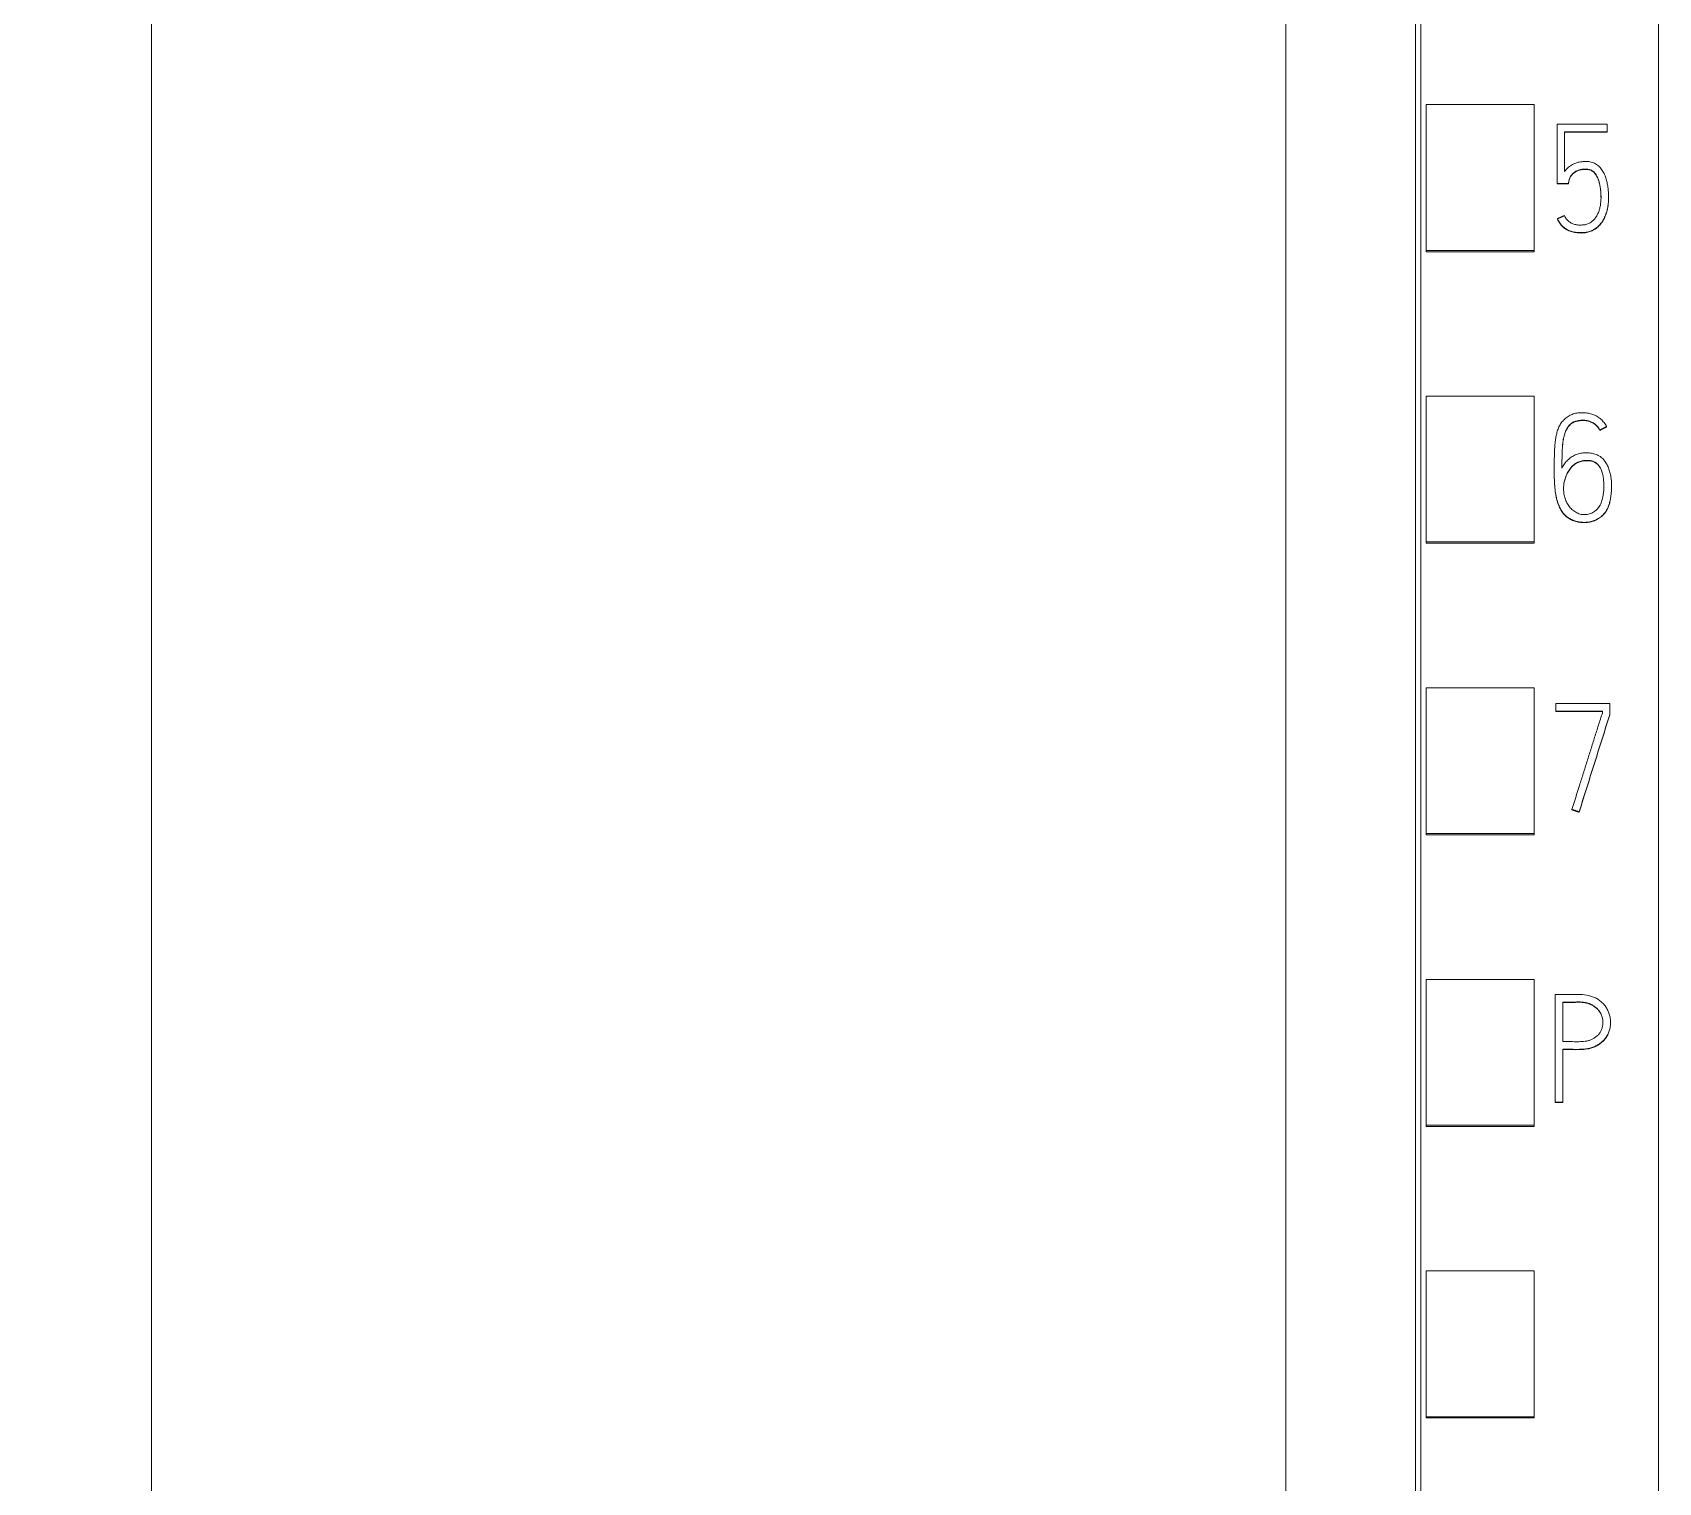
# Model space of a CAD drawing. Header units: millimetres. Extents: x 1359 to 3577, y 1336 to 3557.
# Drawn here: x 2840.87 to 2870.97, y 3261.64 to 3288.49 of the extents above; entities that cross this region are included whole.
import ezdxf

# ---------------------------------------------------------------- set-up
doc = ezdxf.new("R2010")
doc.units = ezdxf.units.MM
doc.set_wipeout_variables(frame=1)
doc.layers.add('000-PI-Oprema', color=30, linetype='Continuous', lineweight=5)

msp = doc.modelspace()

# ---------------------------------------------------------------- linework, layer by layer
for p, q in [((2849.571, 3285.933), (2783.571, 3285.933)), ((2851.571, 3244.933), (2851.571, 3283.933)), ((2941.48, 3268.233), (2851.571, 3268.233)), ((2941.471, 3267.933), (2851.569, 3267.933)), ((2941.48, 3267.633), (2851.571, 3267.633))]:
    msp.add_line(p, q)
msp.add_arc((2849.571, 3283.933), 2, 0, 90)

# ---------------------------------------------------------------- next in the draw order: wipeouts: each hides what was drawn before it
msp.add_wipeout([(2836.171, 3330.083), (2870.971, 3330.083), (2870.971, 3183.083), (2836.171, 3183.083)])

# ---------------------------------------------------------------- next in the draw order: linework, layer by layer
at = {"layer": '000-PI-Oprema', "color": 0, "linetype": 'ByBlock', "lineweight": 0}
for p, q in [((2870.971, 3317.763), (2870.971, 3204.345)), ((2866.571, 3206.668), (2866.571, 3315.483)), ((2866.671, 3284.458), (2866.671, 3287.16)), ((2866.671, 3287.16), (2868.671, 3287.16)), ((2868.671, 3284.458), (2868.671, 3287.16)), ((2869.096, 3286.793), (2869.096, 3285.698)), ((2870.019, 3286.793), (2869.096, 3286.793)), ((2869.234, 3285.919), (2869.234, 3286.654)), ((2869.234, 3286.654), (2870.019, 3286.654)), ((2870.019, 3286.648), (2869.234, 3286.648)), ((2870.019, 3286.654), (2870.019, 3286.793)), ((2870.019, 3286.654), (2870.019, 3286.648)), ((2869.096, 3285.698), (2869.096, 3285.692)), ((2869.096, 3285.698), (2869.306, 3285.698)), ((2869.306, 3285.692), (2869.096, 3285.692)), ((2869.306, 3285.698), (2869.306, 3285.692)), ((2870.047, 3285.434), (2870.047, 3285.44)), ((2869.101, 3285.043), (2869.101, 3285.037)), ((2866.671, 3284.432), (2866.671, 3284.458)), ((2866.671, 3284.458), (2868.671, 3284.458)), ((2866.671, 3284.432), (2868.671, 3284.432)), ((2868.671, 3284.432), (2868.671, 3284.458)), ((2866.671, 3279.057), (2866.671, 3281.759)), ((2866.671, 3281.759), (2868.671, 3281.759)), ((2868.671, 3279.057), (2868.671, 3281.759)), ((2869.885, 3281.129), (2869.885, 3281.123)), ((2870.012, 3281.196), (2870.012, 3281.189)), ((2869.041, 3280.392), (2869.041, 3280.385)), ((2870.104, 3280.093), (2870.104, 3280.099)), ((2866.671, 3279.057), (2868.671, 3279.057)), ((2866.671, 3279.032), (2866.671, 3279.057)), ((2866.671, 3279.032), (2868.671, 3279.032)), ((2868.671, 3279.032), (2868.671, 3279.057)), ((2866.671, 3273.655), (2866.671, 3276.357)), ((2866.671, 3276.357), (2868.671, 3276.357)), ((2868.671, 3273.655), (2868.671, 3276.357)), ((2869.072, 3275.922), (2869.072, 3276.063)), ((2869.072, 3276.063), (2870.071, 3276.063)), ((2869.072, 3275.922), (2869.072, 3275.916)), ((2869.932, 3275.922), (2869.072, 3275.922)), ((2869.072, 3275.916), (2869.932, 3275.916)), ((2869.932, 3275.884), (2869.932, 3275.922)), ((2870.071, 3276.063), (2870.071, 3275.862)), ((2870.071, 3275.862), (2870.071, 3275.855)), ((2869.369, 3274.102), (2869.369, 3274.096)), ((2869.502, 3274.058), (2869.502, 3274.052)), ((2866.671, 3273.632), (2866.671, 3273.655)), ((2866.671, 3273.655), (2868.671, 3273.655)), ((2866.671, 3273.632), (2868.671, 3273.632)), ((2868.671, 3273.632), (2868.671, 3273.655)), ((2866.671, 3268.253), (2866.671, 3270.955)), ((2866.671, 3270.955), (2868.671, 3270.955)), ((2868.671, 3268.253), (2868.671, 3270.955)), ((2869.058, 3270.675), (2869.058, 3268.68)), ((2869.2, 3269.801), (2869.2, 3270.534)), ((2870.084, 3270.149), (2870.084, 3270.155)), ((2869.2, 3268.68), (2869.2, 3269.66)), ((2869.058, 3268.68), (2869.2, 3268.68)), ((2869.058, 3268.68), (2869.058, 3268.674)), ((2869.2, 3268.674), (2869.058, 3268.674)), ((2869.2, 3268.68), (2869.2, 3268.674)), ((2866.671, 3268.232), (2866.671, 3268.253)), ((2866.671, 3268.253), (2868.671, 3268.253)), ((2866.671, 3268.232), (2868.671, 3268.232)), ((2868.671, 3268.232), (2868.671, 3268.253)), ((2866.671, 3262.852), (2866.671, 3265.554)), ((2866.671, 3265.554), (2868.671, 3265.554)), ((2868.671, 3262.852), (2868.671, 3265.554)), ((2866.671, 3262.852), (2868.671, 3262.852)), ((2866.671, 3262.832), (2866.671, 3262.852)), ((2868.671, 3262.832), (2868.671, 3262.852)), ((2866.671, 3262.832), (2868.671, 3262.832))]:
    msp.add_line(p, q, dxfattribs=at)
at = {"layer": '000-PI-Oprema', "color": 7, "linetype": 'Continuous', "lineweight": 13}
for centre, major_axis, ratio, start_param, end_param in [((2865.048, 3197.629), (314.869, 1003.042), 0.017776, 1.498303, 1.500106), ((2865.102, 3198.481), (313.115, 997.405), 0.01768, 1.498694, 1.500508)]:
    msp.add_ellipse(centre, major_axis=major_axis, ratio=ratio, start_param=start_param, end_param=end_param, dxfattribs=at)
at = {"layer": '000-PI-Oprema', "color": 0, "linetype": 'ByBlock', "lineweight": 0}
for points, knots in [([(2866.471, 3206.382), (2866.471, 3209.723), (2866.471, 3217.688), (2866.471, 3230.328), (2866.471, 3245.814), (2866.471, 3260.108), (2866.471, 3274.318), (2866.471, 3288.885), (2866.471, 3303.055), (2866.471, 3312.625), (2866.471, 3315.669)], [0, 0, 0, 0, 0.091483, 0.21812, 0.346206, 0.515858, 0.610111, 0.736264, 0.916066, 1, 1, 1, 1]), ([(2843.071, 3312.603), (2843.071, 3310.58), (2843.071, 3302.031), (2843.071, 3288.885), (2843.071, 3274.318), (2843.071, 3260.108), (2843.071, 3245.814), (2843.071, 3230.328), (2843.071, 3217.569), (2843.071, 3208.688), (2843.071, 3204.43), (2843.071, 3203.633)], [0, 0, 0, 0, 0.055935, 0.236292, 0.362833, 0.457376, 0.627551, 0.756032, 0.883059, 0.978086, 1, 1, 1, 1]), ([(2864.071, 3312.603), (2864.071, 3310.58), (2864.071, 3302.031), (2864.071, 3288.885), (2864.071, 3274.318), (2864.071, 3260.108), (2864.071, 3245.814), (2864.071, 3230.328), (2864.071, 3217.569), (2864.071, 3208.688), (2864.071, 3204.43), (2864.071, 3203.633)], [0, 0, 0, 0, 0.055935, 0.236292, 0.362833, 0.457376, 0.627551, 0.756032, 0.883059, 0.978086, 1, 1, 1, 1]), ([(2869.101, 3285.043), (2869.113, 3285.016), (2869.127, 3284.991), (2869.151, 3284.955), (2869.16, 3284.944), (2869.179, 3284.921), (2869.189, 3284.911), (2869.21, 3284.891), (2869.222, 3284.882), (2869.245, 3284.865), (2869.257, 3284.857), (2869.282, 3284.842), (2869.294, 3284.835), (2869.321, 3284.823), (2869.335, 3284.818), (2869.362, 3284.808), (2869.376, 3284.804), (2869.405, 3284.797), (2869.419, 3284.795), (2869.448, 3284.791), (2869.463, 3284.789), (2869.484, 3284.788), (2869.492, 3284.788), (2869.506, 3284.787), (2869.514, 3284.787), (2869.536, 3284.786), (2869.55, 3284.786), (2869.579, 3284.786), (2869.594, 3284.787), (2869.623, 3284.791), (2869.638, 3284.793), (2869.667, 3284.799), (2869.681, 3284.803), (2869.723, 3284.817), (2869.749, 3284.828), (2869.788, 3284.85), (2869.8, 3284.858), (2869.824, 3284.875), (2869.836, 3284.884), (2869.858, 3284.904), (2869.868, 3284.914), (2869.888, 3284.935), (2869.898, 3284.947), (2869.925, 3284.981), (2869.941, 3285.006), (2869.962, 3285.044), (2869.968, 3285.057), (2869.981, 3285.084), (2869.986, 3285.097), (2870.002, 3285.138), (2870.011, 3285.166), (2870.026, 3285.222), (2870.032, 3285.251), (2870.039, 3285.294), (2870.04, 3285.308), (2870.043, 3285.337), (2870.044, 3285.352), (2870.047, 3285.396), (2870.047, 3285.425), (2870.047, 3285.483), (2870.045, 3285.541), (2870.039, 3285.599), (2870.031, 3285.657), (2870.026, 3285.685), (2870.017, 3285.728), (2870.014, 3285.743), (2870.006, 3285.771), (2870.002, 3285.785), (2869.988, 3285.827), (2869.977, 3285.854), (2869.958, 3285.894), (2869.951, 3285.907), (2869.936, 3285.932), (2869.928, 3285.944), (2869.902, 3285.979), (2869.883, 3286.001), (2869.838, 3286.04), (2869.814, 3286.057), (2869.774, 3286.076), (2869.76, 3286.082), (2869.732, 3286.091), (2869.718, 3286.095), (2869.689, 3286.1), (2869.674, 3286.102), (2869.645, 3286.104), (2869.63, 3286.104), (2869.601, 3286.104), (2869.586, 3286.103), (2869.557, 3286.101), (2869.542, 3286.099), (2869.513, 3286.095), (2869.499, 3286.092), (2869.47, 3286.085), (2869.456, 3286.08), (2869.428, 3286.071), (2869.415, 3286.065), (2869.388, 3286.053), (2869.375, 3286.046), (2869.35, 3286.031), (2869.338, 3286.022), (2869.314, 3286.005), (2869.303, 3285.995), (2869.281, 3285.975), (2869.271, 3285.965), (2869.252, 3285.943), (2869.243, 3285.931), (2869.234, 3285.919)], [0, 0, 0, 0, 0.03125, 0.03125, 0.046875, 0.046875, 0.0625, 0.0625, 0.078125, 0.078125, 0.09375, 0.09375, 0.109375, 0.109375, 0.125, 0.125, 0.140625, 0.140625, 0.15625, 0.15625, 0.171875, 0.171875, 0.179688, 0.179688, 0.1875, 0.1875, 0.203125, 0.203125, 0.21875, 0.21875, 0.234375, 0.234375, 0.25, 0.25, 0.28125, 0.28125, 0.296875, 0.296875, 0.3125, 0.3125, 0.328125, 0.328125, 0.34375, 0.34375, 0.375, 0.375, 0.390625, 0.390625, 0.40625, 0.40625, 0.4375, 0.4375, 0.46875, 0.46875, 0.484375, 0.484375, 0.5, 0.5, 0.53125, 0.53125, 0.5625, 0.59375, 0.59375, 0.625, 0.625, 0.640625, 0.640625, 0.65625, 0.65625, 0.6875, 0.6875, 0.703125, 0.703125, 0.71875, 0.71875, 0.75, 0.75, 0.78125, 0.78125, 0.796875, 0.796875, 0.8125, 0.8125, 0.828125, 0.828125, 0.84375, 0.84375, 0.859375, 0.859375, 0.875, 0.875, 0.890625, 0.890625, 0.90625, 0.90625, 0.921875, 0.921875, 0.9375, 0.9375, 0.953125, 0.953125, 0.96875, 0.96875, 0.984375, 0.984375, 1, 1, 1, 1]), ([(2869.306, 3285.698), (2869.307, 3285.721), (2869.31, 3285.744), (2869.319, 3285.777), (2869.323, 3285.788), (2869.332, 3285.809), (2869.337, 3285.82), (2869.35, 3285.839), (2869.357, 3285.848), (2869.372, 3285.866), (2869.38, 3285.874), (2869.397, 3285.89), (2869.406, 3285.897), (2869.424, 3285.911), (2869.434, 3285.917), (2869.454, 3285.928), (2869.465, 3285.933), (2869.486, 3285.942), (2869.497, 3285.946), (2869.53, 3285.956), (2869.553, 3285.96), (2869.587, 3285.963), (2869.599, 3285.964), (2869.622, 3285.963), (2869.634, 3285.963), (2869.656, 3285.961), (2869.668, 3285.959), (2869.685, 3285.955), (2869.69, 3285.954), (2869.702, 3285.951), (2869.707, 3285.949), (2869.723, 3285.943), (2869.734, 3285.938), (2869.754, 3285.926), (2869.763, 3285.919), (2869.78, 3285.903), (2869.788, 3285.895), (2869.803, 3285.877), (2869.81, 3285.868), (2869.828, 3285.838), (2869.838, 3285.818), (2869.856, 3285.775), (2869.864, 3285.753), (2869.884, 3285.687), (2869.893, 3285.643), (2869.901, 3285.575), (2869.903, 3285.552), (2869.906, 3285.506), (2869.907, 3285.483), (2869.908, 3285.414), (2869.906, 3285.369), (2869.898, 3285.301), (2869.894, 3285.278), (2869.886, 3285.245), (2869.884, 3285.233), (2869.878, 3285.211), (2869.874, 3285.2), (2869.863, 3285.167), (2869.854, 3285.146), (2869.839, 3285.115), (2869.833, 3285.105), (2869.821, 3285.085), (2869.815, 3285.075), (2869.795, 3285.047), (2869.78, 3285.029), (2869.755, 3285.005), (2869.746, 3284.998), (2869.728, 3284.983), (2869.719, 3284.976), (2869.699, 3284.964), (2869.689, 3284.959), (2869.668, 3284.949), (2869.657, 3284.945), (2869.623, 3284.935), (2869.6, 3284.931), (2869.566, 3284.928), (2869.554, 3284.927), (2869.531, 3284.926), (2869.519, 3284.926), (2869.485, 3284.927), (2869.462, 3284.93), (2869.428, 3284.937), (2869.417, 3284.94), (2869.394, 3284.947), (2869.383, 3284.951), (2869.352, 3284.966), (2869.332, 3284.977), (2869.304, 3284.999), (2869.295, 3285.007), (2869.279, 3285.023), (2869.264, 3285.04), (2869.251, 3285.06), (2869.239, 3285.08), (2869.234, 3285.09), (2869.229, 3285.101)], [0, 0, 0, 0, 0.03125, 0.03125, 0.046875, 0.046875, 0.0625, 0.0625, 0.078125, 0.078125, 0.09375, 0.09375, 0.109375, 0.109375, 0.125, 0.125, 0.140625, 0.140625, 0.15625, 0.15625, 0.1875, 0.1875, 0.203125, 0.203125, 0.21875, 0.21875, 0.234375, 0.234375, 0.242187, 0.242187, 0.25, 0.25, 0.265625, 0.265625, 0.28125, 0.28125, 0.296875, 0.296875, 0.3125, 0.3125, 0.34375, 0.34375, 0.375, 0.375, 0.4375, 0.4375, 0.46875, 0.46875, 0.5, 0.5, 0.5625, 0.5625, 0.59375, 0.59375, 0.609375, 0.609375, 0.625, 0.625, 0.65625, 0.65625, 0.671875, 0.671875, 0.6875, 0.6875, 0.71875, 0.71875, 0.734375, 0.734375, 0.75, 0.75, 0.765625, 0.765625, 0.78125, 0.78125, 0.8125, 0.8125, 0.828125, 0.828125, 0.84375, 0.84375, 0.875, 0.875, 0.890625, 0.890625, 0.90625, 0.90625, 0.9375, 0.9375, 0.953125, 0.953125, 0.96875, 0.984375, 0.984375, 1, 1, 1, 1]), ([(2869.907, 3285.435), (2869.907, 3285.441), (2869.907, 3285.447), (2869.907, 3285.476), (2869.906, 3285.499), (2869.903, 3285.544), (2869.901, 3285.567), (2869.896, 3285.612), (2869.892, 3285.635), (2869.883, 3285.68), (2869.877, 3285.703), (2869.867, 3285.736), (2869.864, 3285.747), (2869.856, 3285.768), (2869.852, 3285.779), (2869.839, 3285.811), (2869.828, 3285.832), (2869.81, 3285.861), (2869.803, 3285.87), (2869.789, 3285.888), (2869.781, 3285.897), (2869.764, 3285.912), (2869.754, 3285.919), (2869.734, 3285.932), (2869.724, 3285.937), (2869.702, 3285.945), (2869.691, 3285.948), (2869.668, 3285.953), (2869.657, 3285.954), (2869.634, 3285.957), (2869.622, 3285.957), (2869.599, 3285.957), (2869.588, 3285.957), (2869.565, 3285.955), (2869.553, 3285.953), (2869.53, 3285.949), (2869.508, 3285.944), (2869.487, 3285.936), (2869.465, 3285.927), (2869.455, 3285.922), (2869.424, 3285.905), (2869.406, 3285.892), (2869.38, 3285.869), (2869.372, 3285.86), (2869.357, 3285.843), (2869.35, 3285.833), (2869.338, 3285.814), (2869.332, 3285.804), (2869.323, 3285.782), (2869.319, 3285.771), (2869.313, 3285.749), (2869.311, 3285.738), (2869.308, 3285.715), (2869.307, 3285.703), (2869.306, 3285.692)], [0, 0, 0, 0, 0.015899, 0.015899, 0.077406, 0.077406, 0.138912, 0.138912, 0.200418, 0.200418, 0.261925, 0.261925, 0.292678, 0.292678, 0.323431, 0.323431, 0.384937, 0.384937, 0.41569, 0.41569, 0.446443, 0.446443, 0.477197, 0.477197, 0.50795, 0.50795, 0.538703, 0.538703, 0.569456, 0.569456, 0.600209, 0.600209, 0.630962, 0.630962, 0.661715, 0.661715, 0.692469, 0.723222, 0.723222, 0.753975, 0.753975, 0.815481, 0.815481, 0.846234, 0.846234, 0.876987, 0.876987, 0.907741, 0.907741, 0.938494, 0.938494, 0.969247, 0.969247, 1, 1, 1, 1]), ([(2870.047, 3285.433), (2870.047, 3285.412), (2870.047, 3285.391), (2870.044, 3285.341), (2870.042, 3285.312), (2870.036, 3285.269), (2870.033, 3285.254), (2870.028, 3285.225), (2870.025, 3285.211), (2870.014, 3285.168), (2870.005, 3285.14), (2869.985, 3285.086), (2869.973, 3285.059), (2869.945, 3285.007), (2869.93, 3284.982), (2869.903, 3284.947), (2869.894, 3284.936), (2869.874, 3284.914), (2869.864, 3284.904), (2869.831, 3284.874), (2869.808, 3284.856), (2869.77, 3284.834), (2869.757, 3284.827), (2869.73, 3284.815), (2869.717, 3284.809), (2869.675, 3284.795), (2869.647, 3284.788), (2869.603, 3284.782), (2869.588, 3284.781), (2869.558, 3284.779), (2869.544, 3284.779), (2869.514, 3284.78), (2869.5, 3284.781), (2869.471, 3284.783), (2869.456, 3284.784), (2869.427, 3284.787), (2869.412, 3284.79), (2869.383, 3284.796), (2869.369, 3284.8), (2869.341, 3284.809), (2869.327, 3284.814), (2869.3, 3284.826), (2869.287, 3284.833), (2869.262, 3284.848), (2869.249, 3284.856), (2869.225, 3284.873), (2869.214, 3284.882), (2869.192, 3284.902), (2869.181, 3284.912), (2869.162, 3284.934), (2869.153, 3284.946), (2869.128, 3284.983), (2869.114, 3285.01), (2869.101, 3285.037)], [0, 0, 0, 0, 0.044434, 0.044434, 0.104157, 0.104157, 0.134018, 0.134018, 0.16388, 0.16388, 0.223602, 0.223602, 0.283325, 0.283325, 0.343048, 0.343048, 0.37291, 0.37291, 0.402771, 0.402771, 0.462494, 0.462494, 0.492355, 0.492355, 0.522217, 0.522217, 0.58194, 0.58194, 0.611801, 0.611801, 0.641663, 0.641663, 0.671524, 0.671524, 0.701386, 0.701386, 0.731247, 0.731247, 0.761108, 0.761108, 0.79097, 0.79097, 0.820831, 0.820831, 0.850693, 0.850693, 0.880554, 0.880554, 0.910416, 0.910416, 0.940277, 0.940277, 1, 1, 1, 1]), ([(2870.012, 3281.196), (2869.998, 3281.221), (2869.982, 3281.245), (2869.955, 3281.279), (2869.946, 3281.29), (2869.926, 3281.311), (2869.916, 3281.321), (2869.884, 3281.35), (2869.86, 3281.367), (2869.823, 3281.389), (2869.81, 3281.396), (2869.784, 3281.408), (2869.77, 3281.413), (2869.729, 3281.427), (2869.701, 3281.434), (2869.659, 3281.442), (2869.645, 3281.444), (2869.616, 3281.448), (2869.601, 3281.449), (2869.558, 3281.451), (2869.529, 3281.451), (2869.486, 3281.447), (2869.472, 3281.445), (2869.443, 3281.441), (2869.429, 3281.438), (2869.387, 3281.426), (2869.36, 3281.416), (2869.321, 3281.396), (2869.309, 3281.389), (2869.284, 3281.373), (2869.273, 3281.365), (2869.239, 3281.338), (2869.218, 3281.318), (2869.189, 3281.285), (2869.18, 3281.273), (2869.164, 3281.25), (2869.156, 3281.238), (2869.134, 3281.2), (2869.122, 3281.174), (2869.102, 3281.12), (2869.093, 3281.092), (2869.08, 3281.037), (2869.074, 3281.009), (2869.065, 3280.952), (2869.062, 3280.924), (2869.052, 3280.839), (2869.049, 3280.781), (2869.044, 3280.667), (2869.043, 3280.609), (2869.041, 3280.437), (2869.04, 3280.323), (2869.045, 3280.18), (2869.047, 3280.151), (2869.051, 3280.094), (2869.053, 3280.066), (2869.062, 3279.98), (2869.071, 3279.924), (2869.088, 3279.853), (2869.092, 3279.839), (2869.1, 3279.811), (2869.104, 3279.798), (2869.118, 3279.757), (2869.128, 3279.73), (2869.147, 3279.691), (2869.153, 3279.678), (2869.167, 3279.652), (2869.174, 3279.64), (2869.198, 3279.603), (2869.216, 3279.581), (2869.246, 3279.55), (2869.257, 3279.54), (2869.28, 3279.521), (2869.291, 3279.513), (2869.328, 3279.489), (2869.353, 3279.475), (2869.394, 3279.458), (2869.407, 3279.453), (2869.435, 3279.444), (2869.449, 3279.44), (2869.491, 3279.43), (2869.519, 3279.425), (2869.563, 3279.421), (2869.577, 3279.42), (2869.607, 3279.42), (2869.621, 3279.42), (2869.664, 3279.423), (2869.693, 3279.428), (2869.735, 3279.438), (2869.749, 3279.442), (2869.776, 3279.452), (2869.79, 3279.457), (2869.83, 3279.475), (2869.855, 3279.489), (2869.891, 3279.513), (2869.902, 3279.522), (2869.925, 3279.54), (2869.936, 3279.55), (2869.966, 3279.581), (2869.984, 3279.603), (2870.008, 3279.64), (2870.015, 3279.652), (2870.029, 3279.678), (2870.035, 3279.692), (2870.051, 3279.732), (2870.06, 3279.759), (2870.071, 3279.801), (2870.074, 3279.815), (2870.08, 3279.843), (2870.083, 3279.858), (2870.09, 3279.901), (2870.093, 3279.929), (2870.102, 3280.015), (2870.105, 3280.072), (2870.103, 3280.158), (2870.101, 3280.187), (2870.094, 3280.244), (2870.09, 3280.273), (2870.078, 3280.33), (2870.07, 3280.358), (2870.052, 3280.414), (2870.041, 3280.441), (2870.016, 3280.494), (2870.002, 3280.519), (2869.969, 3280.567), (2869.951, 3280.589), (2869.918, 3280.619), (2869.907, 3280.628), (2869.883, 3280.645), (2869.87, 3280.653), (2869.844, 3280.666), (2869.831, 3280.672), (2869.803, 3280.683), (2869.789, 3280.687), (2869.747, 3280.699), (2869.718, 3280.704), (2869.674, 3280.708), (2869.66, 3280.709), (2869.63, 3280.709), (2869.616, 3280.709), (2869.572, 3280.707), (2869.543, 3280.703), (2869.5, 3280.693), (2869.486, 3280.689), (2869.458, 3280.679), (2869.445, 3280.674), (2869.405, 3280.656), (2869.38, 3280.642), (2869.343, 3280.617), (2869.331, 3280.608), (2869.309, 3280.59), (2869.298, 3280.58), (2869.266, 3280.55), (2869.247, 3280.528), (2869.212, 3280.481), (2869.197, 3280.456), (2869.183, 3280.43)], [0, 0, 0, 0, 0.015625, 0.015625, 0.023437, 0.023437, 0.03125, 0.03125, 0.046875, 0.046875, 0.054688, 0.054688, 0.0625, 0.0625, 0.078125, 0.078125, 0.085938, 0.085938, 0.09375, 0.09375, 0.109375, 0.109375, 0.117188, 0.117188, 0.125, 0.125, 0.140625, 0.140625, 0.148437, 0.148437, 0.15625, 0.15625, 0.171875, 0.171875, 0.179687, 0.179687, 0.1875, 0.1875, 0.203125, 0.203125, 0.21875, 0.21875, 0.234375, 0.234375, 0.25, 0.25, 0.28125, 0.28125, 0.3125, 0.3125, 0.375, 0.375, 0.390625, 0.390625, 0.40625, 0.40625, 0.4375, 0.4375, 0.445312, 0.445312, 0.453125, 0.453125, 0.46875, 0.46875, 0.476562, 0.476562, 0.484375, 0.484375, 0.5, 0.5, 0.507812, 0.507812, 0.515625, 0.515625, 0.53125, 0.53125, 0.539062, 0.539062, 0.546875, 0.546875, 0.5625, 0.5625, 0.570312, 0.570312, 0.578125, 0.578125, 0.59375, 0.59375, 0.601562, 0.601562, 0.609375, 0.609375, 0.625, 0.625, 0.632812, 0.632812, 0.640625, 0.640625, 0.65625, 0.65625, 0.664063, 0.664063, 0.671875, 0.671875, 0.6875, 0.6875, 0.695313, 0.695313, 0.703125, 0.703125, 0.71875, 0.71875, 0.75, 0.75, 0.765625, 0.765625, 0.78125, 0.78125, 0.796875, 0.796875, 0.8125, 0.8125, 0.828125, 0.828125, 0.84375, 0.84375, 0.851562, 0.851562, 0.859375, 0.859375, 0.867187, 0.867187, 0.875, 0.875, 0.890625, 0.890625, 0.898437, 0.898437, 0.90625, 0.90625, 0.921875, 0.921875, 0.929687, 0.929687, 0.9375, 0.9375, 0.953125, 0.953125, 0.960937, 0.960937, 0.96875, 0.96875, 0.984375, 0.984375, 1, 1, 1, 1]), ([(2869.183, 3280.43), (2869.183, 3280.491), (2869.184, 3280.552), (2869.186, 3280.643), (2869.187, 3280.673), (2869.189, 3280.734), (2869.19, 3280.764), (2869.194, 3280.825), (2869.196, 3280.855), (2869.203, 3280.915), (2869.208, 3280.946), (2869.217, 3280.991), (2869.22, 3281.006), (2869.228, 3281.035), (2869.232, 3281.05), (2869.246, 3281.095), (2869.257, 3281.123), (2869.276, 3281.157), (2869.279, 3281.164), (2869.288, 3281.177), (2869.292, 3281.183), (2869.306, 3281.202), (2869.315, 3281.214), (2869.331, 3281.231), (2869.337, 3281.236), (2869.349, 3281.246), (2869.355, 3281.251), (2869.374, 3281.265), (2869.387, 3281.273), (2869.408, 3281.283), (2869.415, 3281.286), (2869.43, 3281.291), (2869.437, 3281.294), (2869.459, 3281.3), (2869.475, 3281.304), (2869.505, 3281.309), (2869.52, 3281.31), (2869.551, 3281.312), (2869.567, 3281.312), (2869.598, 3281.311), (2869.613, 3281.31), (2869.644, 3281.306), (2869.667, 3281.301), (2869.689, 3281.294), (2869.703, 3281.29), (2869.711, 3281.287), (2869.732, 3281.278), (2869.746, 3281.271), (2869.773, 3281.256), (2869.786, 3281.247), (2869.804, 3281.232), (2869.81, 3281.227), (2869.822, 3281.217), (2869.827, 3281.211), (2869.843, 3281.194), (2869.852, 3281.182), (2869.87, 3281.157), (2869.878, 3281.143), (2869.885, 3281.129)], [0, 0, 0, 0, 0.125, 0.125, 0.1875, 0.1875, 0.25, 0.25, 0.3125, 0.3125, 0.375, 0.375, 0.40625, 0.40625, 0.4375, 0.4375, 0.5, 0.5, 0.515625, 0.515625, 0.53125, 0.53125, 0.5625, 0.5625, 0.578125, 0.578125, 0.59375, 0.59375, 0.625, 0.625, 0.640625, 0.640625, 0.65625, 0.65625, 0.6875, 0.6875, 0.71875, 0.71875, 0.75, 0.75, 0.78125, 0.78125, 0.8125, 0.828125, 0.828125, 0.84375, 0.84375, 0.875, 0.875, 0.90625, 0.90625, 0.921875, 0.921875, 0.9375, 0.9375, 0.96875, 0.96875, 1, 1, 1, 1]), ([(2869.885, 3281.123), (2869.871, 3281.151), (2869.854, 3281.176), (2869.827, 3281.205), (2869.822, 3281.21), (2869.811, 3281.221), (2869.805, 3281.226), (2869.787, 3281.24), (2869.774, 3281.249), (2869.747, 3281.264), (2869.733, 3281.271), (2869.705, 3281.283), (2869.69, 3281.288), (2869.661, 3281.296), (2869.645, 3281.299), (2869.615, 3281.304), (2869.599, 3281.305), (2869.553, 3281.306), (2869.523, 3281.305), (2869.477, 3281.298), (2869.462, 3281.295), (2869.432, 3281.286), (2869.417, 3281.281), (2869.389, 3281.268), (2869.376, 3281.26), (2869.351, 3281.242), (2869.339, 3281.232), (2869.318, 3281.21), (2869.308, 3281.198), (2869.289, 3281.174), (2869.281, 3281.161), (2869.266, 3281.134), (2869.26, 3281.12), (2869.248, 3281.092), (2869.242, 3281.077), (2869.228, 3281.033), (2869.221, 3281.004), (2869.209, 3280.944), (2869.204, 3280.914), (2869.197, 3280.853), (2869.194, 3280.822), (2869.19, 3280.761), (2869.189, 3280.73), (2869.187, 3280.669), (2869.186, 3280.638), (2869.184, 3280.546), (2869.183, 3280.485), (2869.183, 3280.424)], [0, 0, 0, 0, 0.0625, 0.0625, 0.078125, 0.078125, 0.09375, 0.09375, 0.125, 0.125, 0.15625, 0.15625, 0.1875, 0.1875, 0.21875, 0.21875, 0.25, 0.25, 0.3125, 0.3125, 0.34375, 0.34375, 0.375, 0.375, 0.40625, 0.40625, 0.4375, 0.4375, 0.46875, 0.46875, 0.5, 0.5, 0.53125, 0.53125, 0.5625, 0.5625, 0.625, 0.625, 0.6875, 0.6875, 0.75, 0.75, 0.8125, 0.8125, 0.875, 0.875, 1, 1, 1, 1]), ([(2870.104, 3280.093), (2870.104, 3280.047), (2870.101, 3280.001), (2870.094, 3279.927), (2870.09, 3279.898), (2870.083, 3279.855), (2870.081, 3279.841), (2870.075, 3279.813), (2870.072, 3279.798), (2870.061, 3279.756), (2870.052, 3279.729), (2870.036, 3279.688), (2870.03, 3279.675), (2870.017, 3279.649), (2870.01, 3279.636), (2869.986, 3279.6), (2869.968, 3279.577), (2869.938, 3279.546), (2869.927, 3279.537), (2869.905, 3279.518), (2869.893, 3279.509), (2869.858, 3279.484), (2869.832, 3279.47), (2869.793, 3279.452), (2869.779, 3279.446), (2869.751, 3279.437), (2869.738, 3279.433), (2869.695, 3279.422), (2869.667, 3279.418), (2869.623, 3279.414), (2869.609, 3279.414), (2869.58, 3279.414), (2869.565, 3279.415), (2869.522, 3279.419), (2869.493, 3279.423), (2869.451, 3279.434), (2869.437, 3279.437), (2869.409, 3279.446), (2869.395, 3279.451), (2869.356, 3279.468), (2869.33, 3279.481), (2869.3, 3279.501), (2869.294, 3279.505), (2869.282, 3279.514), (2869.276, 3279.518), (2869.259, 3279.532), (2869.248, 3279.542), (2869.218, 3279.572), (2869.2, 3279.595), (2869.176, 3279.631), (2869.168, 3279.644), (2869.154, 3279.669), (2869.148, 3279.682), (2869.129, 3279.721), (2869.119, 3279.748), (2869.1, 3279.802), (2869.092, 3279.83), (2869.078, 3279.887), (2869.073, 3279.915), (2869.063, 3279.972), (2869.056, 3280.029), (2869.051, 3280.086), (2869.047, 3280.143), (2869.045, 3280.172), (2869.042, 3280.262), (2869.041, 3280.324), (2869.041, 3280.385)], [0, 0, 0, 0, 0.061961, 0.061961, 0.100808, 0.100808, 0.120232, 0.120232, 0.139655, 0.139655, 0.178502, 0.178502, 0.197926, 0.197926, 0.217349, 0.217349, 0.256196, 0.256196, 0.27562, 0.27562, 0.295043, 0.295043, 0.33389, 0.33389, 0.353314, 0.353314, 0.372737, 0.372737, 0.411584, 0.411584, 0.431008, 0.431008, 0.450431, 0.450431, 0.489278, 0.489278, 0.508702, 0.508702, 0.528125, 0.528125, 0.566972, 0.566972, 0.576684, 0.576684, 0.586396, 0.586396, 0.605819, 0.605819, 0.644666, 0.644666, 0.66409, 0.66409, 0.683513, 0.683513, 0.72236, 0.72236, 0.761207, 0.761207, 0.800054, 0.800054, 0.838901, 0.877748, 0.877748, 0.916595, 0.916595, 1, 1, 1, 1]), ([(2869.456, 3280.523), (2869.482, 3280.538), (2869.509, 3280.549), (2869.552, 3280.559), (2869.566, 3280.562), (2869.596, 3280.566), (2869.625, 3280.568), (2869.654, 3280.568), (2869.684, 3280.566), (2869.698, 3280.565), (2869.727, 3280.56), (2869.742, 3280.556), (2869.77, 3280.547), (2869.784, 3280.541), (2869.809, 3280.527), (2869.821, 3280.519), (2869.843, 3280.499), (2869.853, 3280.489), (2869.872, 3280.466), (2869.88, 3280.454), (2869.895, 3280.429), (2869.902, 3280.415), (2869.92, 3280.375), (2869.929, 3280.348), (2869.94, 3280.305), (2869.943, 3280.291), (2869.948, 3280.262), (2869.95, 3280.248), (2869.956, 3280.204), (2869.957, 3280.175), (2869.96, 3280.117), (2869.96, 3280.088), (2869.958, 3280.001), (2869.953, 3279.944), (2869.936, 3279.857), (2869.928, 3279.829), (2869.913, 3279.787), (2869.908, 3279.774), (2869.895, 3279.747), (2869.888, 3279.734), (2869.865, 3279.697), (2869.847, 3279.674), (2869.82, 3279.649), (2869.815, 3279.644), (2869.804, 3279.634), (2869.798, 3279.629), (2869.78, 3279.616), (2869.768, 3279.608), (2869.743, 3279.594), (2869.729, 3279.588), (2869.702, 3279.578), (2869.673, 3279.569), (2869.644, 3279.565), (2869.615, 3279.562), (2869.6, 3279.562), (2869.571, 3279.563), (2869.556, 3279.565), (2869.527, 3279.571), (2869.513, 3279.574), (2869.471, 3279.589), (2869.445, 3279.602), (2869.408, 3279.627), (2869.397, 3279.636), (2869.374, 3279.655), (2869.353, 3279.675), (2869.334, 3279.697), (2869.315, 3279.72), (2869.307, 3279.731), (2869.282, 3279.768), (2869.269, 3279.794), (2869.252, 3279.834), (2869.247, 3279.848), (2869.238, 3279.876), (2869.234, 3279.89), (2869.224, 3279.933), (2869.219, 3279.962), (2869.216, 3280.005), (2869.215, 3280.02), (2869.214, 3280.049), (2869.215, 3280.064), (2869.217, 3280.108), (2869.22, 3280.137), (2869.231, 3280.194), (2869.239, 3280.222), (2869.253, 3280.263), (2869.258, 3280.277), (2869.27, 3280.304), (2869.276, 3280.317), (2869.296, 3280.356), (2869.311, 3280.381), (2869.337, 3280.416), (2869.346, 3280.427), (2869.365, 3280.45), (2869.375, 3280.461), (2869.407, 3280.491), (2869.43, 3280.509), (2869.456, 3280.523)], [0, 0, 0, 0, 0.03125, 0.03125, 0.046875, 0.046875, 0.0625, 0.078125, 0.078125, 0.09375, 0.09375, 0.109375, 0.109375, 0.125, 0.125, 0.140625, 0.140625, 0.15625, 0.15625, 0.171875, 0.171875, 0.1875, 0.1875, 0.21875, 0.21875, 0.234375, 0.234375, 0.25, 0.25, 0.28125, 0.28125, 0.3125, 0.3125, 0.375, 0.375, 0.40625, 0.40625, 0.421875, 0.421875, 0.4375, 0.4375, 0.46875, 0.46875, 0.476563, 0.476563, 0.484375, 0.484375, 0.5, 0.5, 0.515625, 0.515625, 0.53125, 0.546875, 0.546875, 0.5625, 0.5625, 0.578125, 0.578125, 0.59375, 0.59375, 0.625, 0.625, 0.640625, 0.640625, 0.65625, 0.671875, 0.671875, 0.6875, 0.6875, 0.71875, 0.71875, 0.734375, 0.734375, 0.75, 0.75, 0.78125, 0.78125, 0.796875, 0.796875, 0.8125, 0.8125, 0.84375, 0.84375, 0.875, 0.875, 0.890625, 0.890625, 0.90625, 0.90625, 0.9375, 0.9375, 0.953125, 0.953125, 0.96875, 0.96875, 1, 1, 1, 1]), ([(2869.456, 3280.517), (2869.43, 3280.503), (2869.407, 3280.485), (2869.375, 3280.455), (2869.365, 3280.444), (2869.346, 3280.422), (2869.337, 3280.41), (2869.311, 3280.375), (2869.296, 3280.35), (2869.276, 3280.311), (2869.27, 3280.298), (2869.258, 3280.271), (2869.253, 3280.257), (2869.239, 3280.216), (2869.231, 3280.187), (2869.223, 3280.145), (2869.221, 3280.13), (2869.217, 3280.101), (2869.216, 3280.086), (2869.215, 3280.061), (2869.215, 3280.05), (2869.215, 3280.04)], [0, 0, 0, 0, 0.157122, 0.157122, 0.235682, 0.235682, 0.314243, 0.314243, 0.471365, 0.471365, 0.549925, 0.549925, 0.628486, 0.628486, 0.785608, 0.785608, 0.864168, 0.864168, 0.942729, 0.942729, 1, 1, 1, 1]), ([(2869.877, 3280.452), (2869.872, 3280.459), (2869.867, 3280.466), (2869.852, 3280.484), (2869.842, 3280.494), (2869.825, 3280.508), (2869.82, 3280.513), (2869.808, 3280.521), (2869.801, 3280.525), (2869.782, 3280.536), (2869.769, 3280.541), (2869.741, 3280.55), (2869.726, 3280.554), (2869.698, 3280.559), (2869.683, 3280.56), (2869.654, 3280.562), (2869.639, 3280.562), (2869.595, 3280.56), (2869.566, 3280.557), (2869.523, 3280.546), (2869.509, 3280.542), (2869.489, 3280.533), (2869.482, 3280.531), (2869.469, 3280.524), (2869.462, 3280.521), (2869.456, 3280.517)], [0, 0, 0, 0, 0.053747, 0.053747, 0.148372, 0.148372, 0.195685, 0.195685, 0.242998, 0.242998, 0.337623, 0.337623, 0.432248, 0.432248, 0.526874, 0.526874, 0.621499, 0.621499, 0.810749, 0.810749, 0.905375, 0.905375, 0.952687, 0.952687, 1, 1, 1, 1]), ([(2869.369, 3274.102), (2869.416, 3274.251), (2869.462, 3274.399), (2869.533, 3274.622), (2869.556, 3274.696), (2869.602, 3274.845), (2869.625, 3274.919), (2869.661, 3275.031), (2869.673, 3275.068), (2869.696, 3275.142), (2869.708, 3275.179), (2869.743, 3275.29), (2869.766, 3275.365), (2869.813, 3275.513), (2869.836, 3275.587), (2869.872, 3275.699), (2869.883, 3275.736), (2869.901, 3275.791), (2869.907, 3275.81), (2869.916, 3275.838), (2869.919, 3275.847), (2869.925, 3275.865), (2869.928, 3275.875), (2869.932, 3275.884)], [0, 0, 0, 0, 0.25, 0.25, 0.375, 0.375, 0.5, 0.5, 0.5625, 0.5625, 0.625, 0.625, 0.75, 0.75, 0.875, 0.875, 0.9375, 0.9375, 0.96875, 0.96875, 0.984375, 0.984375, 1, 1, 1, 1]), ([(2869.2, 3269.66), (2869.251, 3269.66), (2869.303, 3269.66), (2869.406, 3269.659), (2869.458, 3269.658), (2869.535, 3269.66), (2869.561, 3269.661), (2869.6, 3269.664), (2869.612, 3269.666), (2869.638, 3269.669), (2869.651, 3269.671), (2869.689, 3269.678), (2869.715, 3269.684), (2869.764, 3269.7), (2869.788, 3269.71), (2869.823, 3269.727), (2869.834, 3269.733), (2869.856, 3269.746), (2869.867, 3269.753), (2869.899, 3269.775), (2869.919, 3269.792), (2869.947, 3269.818), (2869.956, 3269.828), (2869.974, 3269.847), (2869.982, 3269.857), (2870.005, 3269.887), (2870.019, 3269.909), (2870.037, 3269.943), (2870.042, 3269.955), (2870.052, 3269.979), (2870.057, 3269.991), (2870.069, 3270.028), (2870.075, 3270.053), (2870.081, 3270.091), (2870.082, 3270.104), (2870.084, 3270.13), (2870.084, 3270.143), (2870.084, 3270.182), (2870.082, 3270.208), (2870.077, 3270.246), (2870.074, 3270.258), (2870.068, 3270.284), (2870.065, 3270.296), (2870.053, 3270.333), (2870.044, 3270.357), (2870.027, 3270.392), (2870.021, 3270.403), (2870.008, 3270.426), (2870.001, 3270.437), (2869.979, 3270.469), (2869.962, 3270.489), (2869.927, 3270.526), (2869.908, 3270.543), (2869.877, 3270.567), (2869.866, 3270.574), (2869.845, 3270.589), (2869.834, 3270.595), (2869.8, 3270.614), (2869.776, 3270.624), (2869.74, 3270.638), (2869.727, 3270.642), (2869.702, 3270.649), (2869.69, 3270.652), (2869.627, 3270.666), (2869.576, 3270.672), (2869.498, 3270.676), (2869.472, 3270.677), (2869.421, 3270.677), (2869.369, 3270.677), (2869.317, 3270.676), (2869.265, 3270.675), (2869.188, 3270.675), (2869.11, 3270.675), (2869.058, 3270.675)], [0, 0, 0, 0, 0.0625, 0.0625, 0.125, 0.125, 0.15625, 0.15625, 0.171875, 0.171875, 0.1875, 0.1875, 0.21875, 0.21875, 0.25, 0.25, 0.265625, 0.265625, 0.28125, 0.28125, 0.3125, 0.3125, 0.328125, 0.328125, 0.34375, 0.34375, 0.375, 0.375, 0.390625, 0.390625, 0.40625, 0.40625, 0.4375, 0.4375, 0.453125, 0.453125, 0.46875, 0.46875, 0.5, 0.5, 0.515625, 0.515625, 0.53125, 0.53125, 0.5625, 0.5625, 0.578125, 0.578125, 0.59375, 0.59375, 0.625, 0.625, 0.65625, 0.65625, 0.671875, 0.671875, 0.6875, 0.6875, 0.71875, 0.71875, 0.734375, 0.734375, 0.75, 0.75, 0.8125, 0.8125, 0.84375, 0.84375, 0.875, 0.90625, 0.90625, 0.9375, 1, 1, 1, 1]), ([(2869.2, 3270.534), (2869.238, 3270.535), (2869.277, 3270.534), (2869.335, 3270.534), (2869.354, 3270.534), (2869.393, 3270.535), (2869.413, 3270.535), (2869.471, 3270.537), (2869.509, 3270.537), (2869.567, 3270.533), (2869.587, 3270.531), (2869.625, 3270.525), (2869.644, 3270.52), (2869.673, 3270.512), (2869.682, 3270.509), (2869.701, 3270.502), (2869.71, 3270.498), (2869.737, 3270.486), (2869.754, 3270.476), (2869.78, 3270.46), (2869.788, 3270.454), (2869.804, 3270.442), (2869.812, 3270.436), (2869.834, 3270.417), (2869.848, 3270.403), (2869.867, 3270.38), (2869.873, 3270.372), (2869.884, 3270.356), (2869.889, 3270.347), (2869.904, 3270.321), (2869.912, 3270.303), (2869.923, 3270.276), (2869.926, 3270.266), (2869.931, 3270.247), (2869.934, 3270.237), (2869.94, 3270.208), (2869.942, 3270.188), (2869.943, 3270.159), (2869.943, 3270.149), (2869.942, 3270.129), (2869.941, 3270.119), (2869.937, 3270.089), (2869.933, 3270.07), (2869.924, 3270.042), (2869.921, 3270.033), (2869.913, 3270.014), (2869.909, 3270.005), (2869.895, 3269.979), (2869.884, 3269.962), (2869.866, 3269.939), (2869.859, 3269.931), (2869.846, 3269.917), (2869.839, 3269.91), (2869.816, 3269.89), (2869.8, 3269.878), (2869.775, 3269.862), (2869.767, 3269.857), (2869.749, 3269.848), (2869.74, 3269.843), (2869.712, 3269.832), (2869.694, 3269.825), (2869.665, 3269.817), (2869.655, 3269.815), (2869.636, 3269.811), (2869.626, 3269.809), (2869.596, 3269.805), (2869.576, 3269.804), (2869.537, 3269.801), (2869.517, 3269.801), (2869.477, 3269.8), (2869.437, 3269.8), (2869.398, 3269.801), (2869.358, 3269.801), (2869.338, 3269.801), (2869.279, 3269.801), (2869.239, 3269.801), (2869.2, 3269.801)], [0, 0, 0, 0, 0.0625, 0.0625, 0.09375, 0.09375, 0.125, 0.125, 0.1875, 0.1875, 0.21875, 0.21875, 0.25, 0.25, 0.265625, 0.265625, 0.28125, 0.28125, 0.3125, 0.3125, 0.328125, 0.328125, 0.34375, 0.34375, 0.375, 0.375, 0.390625, 0.390625, 0.40625, 0.40625, 0.4375, 0.4375, 0.453125, 0.453125, 0.46875, 0.46875, 0.5, 0.5, 0.515625, 0.515625, 0.53125, 0.53125, 0.5625, 0.5625, 0.578125, 0.578125, 0.59375, 0.59375, 0.625, 0.625, 0.640625, 0.640625, 0.65625, 0.65625, 0.6875, 0.6875, 0.703125, 0.703125, 0.71875, 0.71875, 0.75, 0.75, 0.765625, 0.765625, 0.78125, 0.78125, 0.8125, 0.8125, 0.84375, 0.84375, 0.875, 0.90625, 0.90625, 0.9375, 0.9375, 1, 1, 1, 1]), ([(2869.943, 3270.149), (2869.943, 3270.152), (2869.943, 3270.155), (2869.943, 3270.168), (2869.942, 3270.178), (2869.94, 3270.198), (2869.938, 3270.207), (2869.933, 3270.236), (2869.928, 3270.255), (2869.918, 3270.284), (2869.914, 3270.293), (2869.906, 3270.311), (2869.892, 3270.337), (2869.876, 3270.362), (2869.857, 3270.385), (2869.851, 3270.392), (2869.837, 3270.407), (2869.83, 3270.414), (2869.808, 3270.434), (2869.792, 3270.446), (2869.767, 3270.462), (2869.759, 3270.467), (2869.741, 3270.477), (2869.733, 3270.481), (2869.706, 3270.494), (2869.687, 3270.501), (2869.65, 3270.513), (2869.63, 3270.518), (2869.591, 3270.524), (2869.572, 3270.527), (2869.513, 3270.531), (2869.474, 3270.53), (2869.415, 3270.529), (2869.395, 3270.529), (2869.356, 3270.528), (2869.337, 3270.528), (2869.278, 3270.528), (2869.239, 3270.528), (2869.2, 3270.528)], [0, 0, 0, 0, 0.009533, 0.009533, 0.040485, 0.040485, 0.071437, 0.071437, 0.133342, 0.133342, 0.164294, 0.164294, 0.195246, 0.25715, 0.25715, 0.288102, 0.288102, 0.319054, 0.319054, 0.380958, 0.380958, 0.41191, 0.41191, 0.442862, 0.442862, 0.504767, 0.504767, 0.566671, 0.566671, 0.628575, 0.628575, 0.752383, 0.752383, 0.814287, 0.814287, 0.876192, 0.876192, 1, 1, 1, 1]), ([(2870.084, 3270.149), (2870.084, 3270.124), (2870.083, 3270.099), (2870.077, 3270.062), (2870.075, 3270.049), (2870.069, 3270.024), (2870.065, 3270.011), (2870.053, 3269.974), (2870.043, 3269.95), (2870.02, 3269.905), (2870.006, 3269.883), (2869.983, 3269.852), (2869.974, 3269.841), (2869.957, 3269.822), (2869.948, 3269.813), (2869.92, 3269.786), (2869.9, 3269.77), (2869.868, 3269.748), (2869.857, 3269.741), (2869.835, 3269.727), (2869.823, 3269.721), (2869.789, 3269.704), (2869.765, 3269.694), (2869.728, 3269.682), (2869.715, 3269.679), (2869.69, 3269.672), (2869.677, 3269.67), (2869.614, 3269.658), (2869.562, 3269.655), (2869.459, 3269.652), (2869.407, 3269.653), (2869.303, 3269.654), (2869.251, 3269.654), (2869.2, 3269.654)], [0, 0, 0, 0, 0.065171, 0.065171, 0.098558, 0.098558, 0.131944, 0.131944, 0.198718, 0.198718, 0.265491, 0.265491, 0.298878, 0.298878, 0.332265, 0.332265, 0.399038, 0.399038, 0.432425, 0.432425, 0.465812, 0.465812, 0.532585, 0.532585, 0.565972, 0.565972, 0.599359, 0.599359, 0.732906, 0.732906, 0.866453, 0.866453, 1, 1, 1, 1])]:
    msp.add_open_spline(points, degree=3, knots=knots, dxfattribs=at)
for points, weights in [([(2869.229, 3285.101), (2869.165, 3285.072), (2869.101, 3285.043)], [0.499999767523, 0.500000232477, 0.499999767523]), ([(2869.885, 3281.129), (2869.949, 3281.163), (2870.012, 3281.196)], [0.50000017786, 0.49999982214, 0.50000017786]), ([(2870.012, 3281.189), (2869.949, 3281.156), (2869.885, 3281.123)], [0.500000019342, 0.499999980658, 0.500000019342]), ([(2869.502, 3274.058), (2869.435, 3274.08), (2869.369, 3274.102)], [0.500000745071, 0.499999254929, 0.500000745071]), ([(2869.369, 3274.096), (2869.435, 3274.074), (2869.502, 3274.052)], [0.500000506384, 0.499999493616, 0.500000506384])]:
    msp.add_rational_spline(points, weights, degree=2, dxfattribs=at)

# ---------------------------------------------------------------- next in the draw order: wipeouts: each hides what was drawn before it
msp.add_wipeout([(2870.971, 3330.083), (2905.771, 3330.083), (2905.771, 3183.083), (2870.971, 3183.083)])

# ---------------------------------------------------------------- next in the draw order: linework, layer by layer
msp.add_line((2870.971, 3317.763), (2870.971, 3204.345), dxfattribs=at)

doc.saveas('drawing.dxf')
